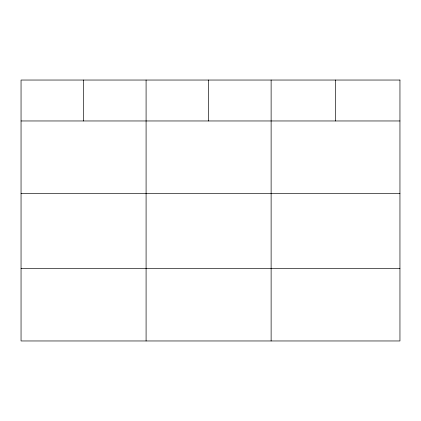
<?xml version="1.0" encoding="UTF-8"?>
<svg xmlns="http://www.w3.org/2000/svg" width="421" height="421" viewBox="0 0 421 421"><rect width="100%" height="100%" fill="white"/><g stroke="black" fill="none" stroke-linecap="round" stroke-linejoin="round"><path stroke-width="0.63" d="M21.05 120.964L399.95 120.964M21.05 193.565L399.95 193.565M21.05 268.361L399.95 268.361M335.537 80.037L335.537 120.964M271.124 80.037L271.124 340.963M208.605 80.037L208.605 120.964M146.087 80.037L146.087 340.963M83.569 80.037L83.569 120.964M399.95 80.037L21.05 80.037L21.05 340.963L399.95 340.963L399.95 80.037"/></g></svg>
